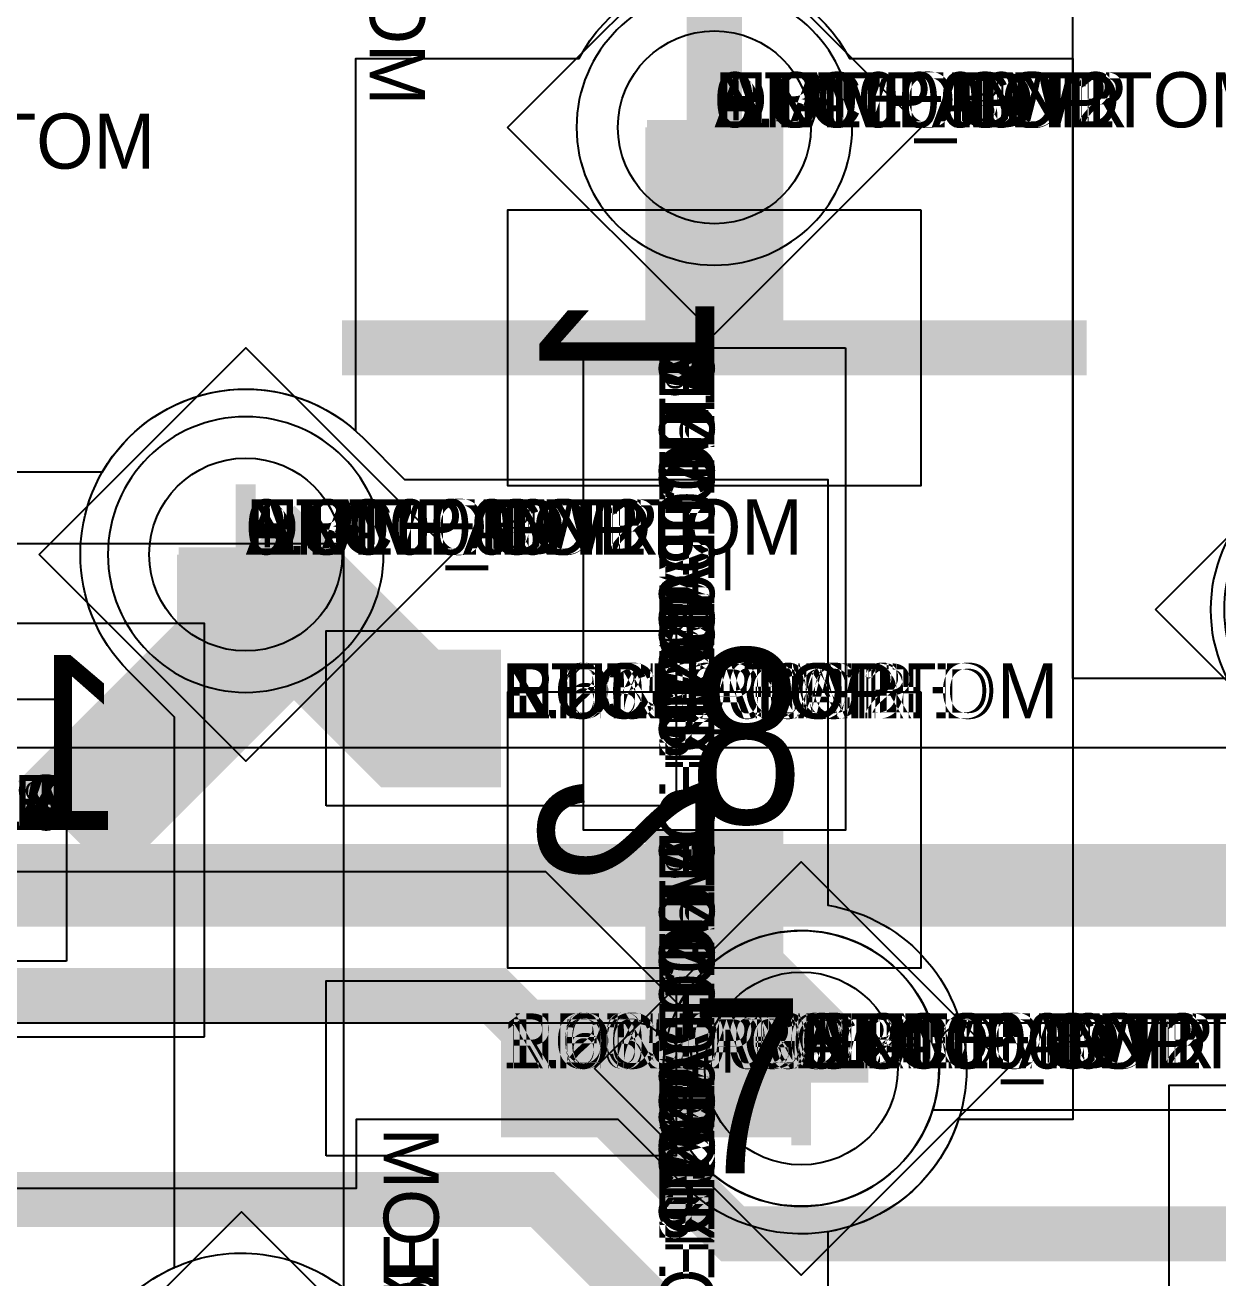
# Model space of a CAD drawing. Extents: x 0 to 323, y 0 to 320.
# Drawn here: x 109.962 to 114.289, y 232.881 to 237.427 of the extents above; entities that cross this region are included whole.
import ezdxf
from ezdxf.enums import TextEntityAlignment as Align

# ---------------------------------------------------------------- set-up
doc = ezdxf.new("R2010")
doc.units = 0
doc.header["$MEASUREMENT"] = 0
doc.layers.get('0').update_dxf_attribs({"linetype": 'CONTINUOUS'})
for name, color, linetype in [('CDN_FIGURES', 7, 'CONTINUOUS'), ('ETCH_BOTTOM', 7, 'CONTINUOUS'), ('ETCH_GND', 3, 'CONTINUOUS'), ('ETCH_INT1', 4, 'CONTINUOUS'), ('ETCH_INT2', 5, 'CONTINUOUS'), ('ETCH_PWR', 6, 'CONTINUOUS'), ('ETCH_TOP', 2, 'CONTINUOUS'), ('MANUFACTURING_NCLEGEND-1-6', 8, 'CONTINUOUS'), ('PACKAGE_GEOMETRY_ASSEMBLY_TOP', 11, 'CONTINUOUS'), ('PACKAGE_GEOMETRY_PIN_NUMBER', 9, 'CONTINUOUS')]:
    doc.layers.add(name, color=color, linetype=linetype)

# ---------------------------------------------------------------- blocks, each defined once
blk = doc.blocks.new('FIGURE_DIAMOND')
at = {"layer": 'CDN_FIGURES'}
blk.add_lwpolyline([(-0.5, 0), (0, 0.5), (0.5, 0), (0, -0.5)], close=True, dxfattribs=at)
blk = doc.blocks.new('PAD_INFO')
for tag in ['SHAPE_TYPE', 'PAD_HEIGHT', 'PAD_LAYER', 'PAD_TYPE', 'PAD_WIDTH']:
    blk.add_attdef(tag, (0, 0), '', height=0.2)
at = {"flags": 2}
blk.add_attdef('CDN_TYPE', (0, 0), '', height=0.2, dxfattribs=at)
blk = doc.blocks.new('DRILL_INFO')
at = {"flags": 2}
blk.add_attdef('CDN_TYPE', (0, 0), '', height=0.2, dxfattribs=at)
for tag in ['FSHAPE', 'FCHAR', 'DRILL_HEIGHT', 'DIAMETER', 'PLATED', 'DRILL_WIDTH']:
    blk.add_attdef(tag, (0, 0), '', height=0.2)
blk = doc.blocks.new('VIA0700X0300')
at = {"layer": 'ETCH_BOTTOM'}
blk.add_circle((0, 0), 0.35, dxfattribs=at)
at = {"layer": 'ETCH_GND'}
blk.add_circle((0, 0), 0.35, dxfattribs=at)
at = {"layer": 'ETCH_INT1'}
blk.add_circle((0, 0), 0.35, dxfattribs=at)
at = {"layer": 'ETCH_INT2'}
blk.add_circle((0, 0), 0.35, dxfattribs=at)
at = {"layer": 'ETCH_PWR'}
blk.add_circle((0, 0), 0.35, dxfattribs=at)
at = {"layer": 'ETCH_TOP'}
blk.add_circle((0, 0), 0.35, dxfattribs=at)
ref = blk.add_blockref('PAD_INFO', (0, 0))
ref.add_attrib('PAD_LAYER', 'ETCH_TOP', (0, 0), dxfattribs={"height": 0.2})
ref.add_attrib('SHAPE_TYPE', 'NULL', (0, 0), dxfattribs={"height": 0.2})
ref.add_attrib('PAD_TYPE', 'ANTIPAD', (0, 0), dxfattribs={"height": 0.2})
ref.add_attrib('PAD_WIDTH', '0.000000', (0, 0), dxfattribs={"height": 0.2})
ref.add_attrib('PAD_HEIGHT', '0.000000', (0, 0), dxfattribs={"height": 0.2})
ref = blk.add_blockref('PAD_INFO', (0, 0))
ref.add_attrib('PAD_LAYER', 'ETCH_GND', (0, 0), dxfattribs={"height": 0.2})
ref.add_attrib('SHAPE_TYPE', 'NULL', (0, 0), dxfattribs={"height": 0.2})
ref.add_attrib('PAD_TYPE', 'ANTIPAD', (0, 0), dxfattribs={"height": 0.2})
ref.add_attrib('PAD_WIDTH', '0.000000', (0, 0), dxfattribs={"height": 0.2})
ref.add_attrib('PAD_HEIGHT', '0.000000', (0, 0), dxfattribs={"height": 0.2})
ref = blk.add_blockref('PAD_INFO', (0, 0))
ref.add_attrib('PAD_LAYER', 'ETCH_INT1', (0, 0), dxfattribs={"height": 0.2})
ref.add_attrib('SHAPE_TYPE', 'NULL', (0, 0), dxfattribs={"height": 0.2})
ref.add_attrib('PAD_TYPE', 'ANTIPAD', (0, 0), dxfattribs={"height": 0.2})
ref.add_attrib('PAD_WIDTH', '0.000000', (0, 0), dxfattribs={"height": 0.2})
ref.add_attrib('PAD_HEIGHT', '0.000000', (0, 0), dxfattribs={"height": 0.2})
ref = blk.add_blockref('PAD_INFO', (0, 0))
ref.add_attrib('PAD_LAYER', 'ETCH_INT2', (0, 0), dxfattribs={"height": 0.2})
ref.add_attrib('SHAPE_TYPE', 'NULL', (0, 0), dxfattribs={"height": 0.2})
ref.add_attrib('PAD_TYPE', 'ANTIPAD', (0, 0), dxfattribs={"height": 0.2})
ref.add_attrib('PAD_WIDTH', '0.000000', (0, 0), dxfattribs={"height": 0.2})
ref.add_attrib('PAD_HEIGHT', '0.000000', (0, 0), dxfattribs={"height": 0.2})
ref = blk.add_blockref('PAD_INFO', (0, 0))
ref.add_attrib('PAD_LAYER', 'ETCH_PWR', (0, 0), dxfattribs={"height": 0.2})
ref.add_attrib('SHAPE_TYPE', 'NULL', (0, 0), dxfattribs={"height": 0.2})
ref.add_attrib('PAD_TYPE', 'ANTIPAD', (0, 0), dxfattribs={"height": 0.2})
ref.add_attrib('PAD_WIDTH', '0.000000', (0, 0), dxfattribs={"height": 0.2})
ref.add_attrib('PAD_HEIGHT', '0.000000', (0, 0), dxfattribs={"height": 0.2})
ref = blk.add_blockref('PAD_INFO', (0, 0))
ref.add_attrib('PAD_LAYER', 'ETCH_BOTTOM', (0, 0), dxfattribs={"height": 0.2})
ref.add_attrib('SHAPE_TYPE', 'NULL', (0, 0), dxfattribs={"height": 0.2})
ref.add_attrib('PAD_TYPE', 'ANTIPAD', (0, 0), dxfattribs={"height": 0.2})
ref.add_attrib('PAD_WIDTH', '0.000000', (0, 0), dxfattribs={"height": 0.2})
ref.add_attrib('PAD_HEIGHT', '0.000000', (0, 0), dxfattribs={"height": 0.2})
ref = blk.add_blockref('PAD_INFO', (0, 0))
ref.add_attrib('PAD_LAYER', 'ETCH_TOP', (0, 0), dxfattribs={"height": 0.2})
ref.add_attrib('SHAPE_TYPE', 'NULL', (0, 0), dxfattribs={"height": 0.2})
ref.add_attrib('PAD_TYPE', 'THERMAL', (0, 0), dxfattribs={"height": 0.2})
ref.add_attrib('PAD_WIDTH', '0.000000', (0, 0), dxfattribs={"height": 0.2})
ref.add_attrib('PAD_HEIGHT', '0.000000', (0, 0), dxfattribs={"height": 0.2})
ref = blk.add_blockref('PAD_INFO', (0, 0))
ref.add_attrib('PAD_LAYER', 'ETCH_GND', (0, 0), dxfattribs={"height": 0.2})
ref.add_attrib('SHAPE_TYPE', 'NULL', (0, 0), dxfattribs={"height": 0.2})
ref.add_attrib('PAD_TYPE', 'THERMAL', (0, 0), dxfattribs={"height": 0.2})
ref.add_attrib('PAD_WIDTH', '0.000000', (0, 0), dxfattribs={"height": 0.2})
ref.add_attrib('PAD_HEIGHT', '0.000000', (0, 0), dxfattribs={"height": 0.2})
ref = blk.add_blockref('PAD_INFO', (0, 0))
ref.add_attrib('PAD_LAYER', 'ETCH_INT1', (0, 0), dxfattribs={"height": 0.2})
ref.add_attrib('SHAPE_TYPE', 'NULL', (0, 0), dxfattribs={"height": 0.2})
ref.add_attrib('PAD_TYPE', 'THERMAL', (0, 0), dxfattribs={"height": 0.2})
ref.add_attrib('PAD_WIDTH', '0.000000', (0, 0), dxfattribs={"height": 0.2})
ref.add_attrib('PAD_HEIGHT', '0.000000', (0, 0), dxfattribs={"height": 0.2})
ref = blk.add_blockref('PAD_INFO', (0, 0))
ref.add_attrib('PAD_LAYER', 'ETCH_INT2', (0, 0), dxfattribs={"height": 0.2})
ref.add_attrib('SHAPE_TYPE', 'NULL', (0, 0), dxfattribs={"height": 0.2})
ref.add_attrib('PAD_TYPE', 'THERMAL', (0, 0), dxfattribs={"height": 0.2})
ref.add_attrib('PAD_WIDTH', '0.000000', (0, 0), dxfattribs={"height": 0.2})
ref.add_attrib('PAD_HEIGHT', '0.000000', (0, 0), dxfattribs={"height": 0.2})
ref = blk.add_blockref('PAD_INFO', (0, 0))
ref.add_attrib('PAD_LAYER', 'ETCH_PWR', (0, 0), dxfattribs={"height": 0.2})
ref.add_attrib('SHAPE_TYPE', 'NULL', (0, 0), dxfattribs={"height": 0.2})
ref.add_attrib('PAD_TYPE', 'THERMAL', (0, 0), dxfattribs={"height": 0.2})
ref.add_attrib('PAD_WIDTH', '0.000000', (0, 0), dxfattribs={"height": 0.2})
ref.add_attrib('PAD_HEIGHT', '0.000000', (0, 0), dxfattribs={"height": 0.2})
ref = blk.add_blockref('PAD_INFO', (0, 0))
ref.add_attrib('PAD_LAYER', 'ETCH_BOTTOM', (0, 0), dxfattribs={"height": 0.2})
ref.add_attrib('SHAPE_TYPE', 'NULL', (0, 0), dxfattribs={"height": 0.2})
ref.add_attrib('PAD_TYPE', 'THERMAL', (0, 0), dxfattribs={"height": 0.2})
ref.add_attrib('PAD_WIDTH', '0.000000', (0, 0), dxfattribs={"height": 0.2})
ref.add_attrib('PAD_HEIGHT', '0.000000', (0, 0), dxfattribs={"height": 0.2})
ref = blk.add_blockref('PAD_INFO', (0, 0))
ref.add_attrib('PAD_LAYER', 'ETCH_TOP', (0, 0), dxfattribs={"height": 0.2})
ref.add_attrib('SHAPE_TYPE', 'CIRCLE', (0, 0), dxfattribs={"height": 0.2})
ref.add_attrib('PAD_TYPE', 'REGULAR', (0, 0), dxfattribs={"height": 0.2})
ref.add_attrib('PAD_WIDTH', '0.700000', (0, 0), dxfattribs={"height": 0.2})
ref.add_attrib('PAD_HEIGHT', '0.700000', (0, 0), dxfattribs={"height": 0.2})
ref = blk.add_blockref('PAD_INFO', (0, 0))
ref.add_attrib('PAD_LAYER', 'ETCH_GND', (0, 0), dxfattribs={"height": 0.2})
ref.add_attrib('SHAPE_TYPE', 'CIRCLE', (0, 0), dxfattribs={"height": 0.2})
ref.add_attrib('PAD_TYPE', 'REGULAR', (0, 0), dxfattribs={"height": 0.2})
ref.add_attrib('PAD_WIDTH', '0.700000', (0, 0), dxfattribs={"height": 0.2})
ref.add_attrib('PAD_HEIGHT', '0.700000', (0, 0), dxfattribs={"height": 0.2})
ref = blk.add_blockref('PAD_INFO', (0, 0))
ref.add_attrib('PAD_LAYER', 'ETCH_INT1', (0, 0), dxfattribs={"height": 0.2})
ref.add_attrib('SHAPE_TYPE', 'CIRCLE', (0, 0), dxfattribs={"height": 0.2})
ref.add_attrib('PAD_TYPE', 'REGULAR', (0, 0), dxfattribs={"height": 0.2})
ref.add_attrib('PAD_WIDTH', '0.700000', (0, 0), dxfattribs={"height": 0.2})
ref.add_attrib('PAD_HEIGHT', '0.700000', (0, 0), dxfattribs={"height": 0.2})
ref = blk.add_blockref('PAD_INFO', (0, 0))
ref.add_attrib('PAD_LAYER', 'ETCH_INT2', (0, 0), dxfattribs={"height": 0.2})
ref.add_attrib('SHAPE_TYPE', 'CIRCLE', (0, 0), dxfattribs={"height": 0.2})
ref.add_attrib('PAD_TYPE', 'REGULAR', (0, 0), dxfattribs={"height": 0.2})
ref.add_attrib('PAD_WIDTH', '0.700000', (0, 0), dxfattribs={"height": 0.2})
ref.add_attrib('PAD_HEIGHT', '0.700000', (0, 0), dxfattribs={"height": 0.2})
ref = blk.add_blockref('PAD_INFO', (0, 0))
ref.add_attrib('PAD_LAYER', 'ETCH_PWR', (0, 0), dxfattribs={"height": 0.2})
ref.add_attrib('SHAPE_TYPE', 'CIRCLE', (0, 0), dxfattribs={"height": 0.2})
ref.add_attrib('PAD_TYPE', 'REGULAR', (0, 0), dxfattribs={"height": 0.2})
ref.add_attrib('PAD_WIDTH', '0.700000', (0, 0), dxfattribs={"height": 0.2})
ref.add_attrib('PAD_HEIGHT', '0.700000', (0, 0), dxfattribs={"height": 0.2})
ref = blk.add_blockref('PAD_INFO', (0, 0))
ref.add_attrib('PAD_LAYER', 'ETCH_BOTTOM', (0, 0), dxfattribs={"height": 0.2})
ref.add_attrib('SHAPE_TYPE', 'CIRCLE', (0, 0), dxfattribs={"height": 0.2})
ref.add_attrib('PAD_TYPE', 'REGULAR', (0, 0), dxfattribs={"height": 0.2})
ref.add_attrib('PAD_WIDTH', '0.700000', (0, 0), dxfattribs={"height": 0.2})
ref.add_attrib('PAD_HEIGHT', '0.700000', (0, 0), dxfattribs={"height": 0.2})
ref = blk.add_blockref('DRILL_INFO', (0, 0))
ref.add_attrib('DIAMETER', '0.300000', (0, 0), dxfattribs={"height": 0.2})
ref.add_attrib('PLATED', 'PLATED', (0, 0), dxfattribs={"height": 0.2})
ref.add_attrib('FSHAPE', 'DIAMOND', (0, 0), dxfattribs={"height": 0.2})
ref.add_attrib('FCHAR', '+', (0, 0), dxfattribs={"height": 0.2})
ref.add_attrib('DRILL_WIDTH', '1.500000', (0, 0), dxfattribs={"height": 0.2})
ref.add_attrib('DRILL_HEIGHT', '1.500000', (0, 0), dxfattribs={"height": 0.2})
for tag in ['CDN_TYPE', 'PIN']:
    blk.add_attdef(tag, (0, 0), '', height=0.2)
at = {"flags": 2}
for tag in ['PSTKNAME', 'BBV']:
    blk.add_attdef(tag, (0, 0), '', height=0.2, dxfattribs=at)
blk = doc.blocks.new('SMD50_25')
at = {"layer": 'ETCH_TOP'}
blk.add_lwpolyline([(-0.635, -0.3175), (-0.635, 0.3175), (0.635, 0.3175), (0.635, -0.3175)], close=True, dxfattribs=at)
ref = blk.add_blockref('PAD_INFO', (0, 0))
ref.add_attrib('PAD_LAYER', 'ETCH_TOP', (0, 0), dxfattribs={"height": 0.2})
ref.add_attrib('SHAPE_TYPE', 'NULL', (0, 0), dxfattribs={"height": 0.2})
ref.add_attrib('PAD_TYPE', 'ANTIPAD', (0, 0), dxfattribs={"height": 0.2})
ref.add_attrib('PAD_WIDTH', '0.000000', (0, 0), dxfattribs={"height": 0.2})
ref.add_attrib('PAD_HEIGHT', '0.000000', (0, 0), dxfattribs={"height": 0.2})
ref = blk.add_blockref('PAD_INFO', (0, 0))
ref.add_attrib('PAD_LAYER', 'ETCH_GND', (0, 0), dxfattribs={"height": 0.2})
ref.add_attrib('SHAPE_TYPE', 'NULL', (0, 0), dxfattribs={"height": 0.2})
ref.add_attrib('PAD_TYPE', 'ANTIPAD', (0, 0), dxfattribs={"height": 0.2})
ref.add_attrib('PAD_WIDTH', '0.000000', (0, 0), dxfattribs={"height": 0.2})
ref.add_attrib('PAD_HEIGHT', '0.000000', (0, 0), dxfattribs={"height": 0.2})
ref = blk.add_blockref('PAD_INFO', (0, 0))
ref.add_attrib('PAD_LAYER', 'ETCH_INT1', (0, 0), dxfattribs={"height": 0.2})
ref.add_attrib('SHAPE_TYPE', 'NULL', (0, 0), dxfattribs={"height": 0.2})
ref.add_attrib('PAD_TYPE', 'ANTIPAD', (0, 0), dxfattribs={"height": 0.2})
ref.add_attrib('PAD_WIDTH', '0.000000', (0, 0), dxfattribs={"height": 0.2})
ref.add_attrib('PAD_HEIGHT', '0.000000', (0, 0), dxfattribs={"height": 0.2})
ref = blk.add_blockref('PAD_INFO', (0, 0))
ref.add_attrib('PAD_LAYER', 'ETCH_INT2', (0, 0), dxfattribs={"height": 0.2})
ref.add_attrib('SHAPE_TYPE', 'NULL', (0, 0), dxfattribs={"height": 0.2})
ref.add_attrib('PAD_TYPE', 'ANTIPAD', (0, 0), dxfattribs={"height": 0.2})
ref.add_attrib('PAD_WIDTH', '0.000000', (0, 0), dxfattribs={"height": 0.2})
ref.add_attrib('PAD_HEIGHT', '0.000000', (0, 0), dxfattribs={"height": 0.2})
ref = blk.add_blockref('PAD_INFO', (0, 0))
ref.add_attrib('PAD_LAYER', 'ETCH_PWR', (0, 0), dxfattribs={"height": 0.2})
ref.add_attrib('SHAPE_TYPE', 'NULL', (0, 0), dxfattribs={"height": 0.2})
ref.add_attrib('PAD_TYPE', 'ANTIPAD', (0, 0), dxfattribs={"height": 0.2})
ref.add_attrib('PAD_WIDTH', '0.000000', (0, 0), dxfattribs={"height": 0.2})
ref.add_attrib('PAD_HEIGHT', '0.000000', (0, 0), dxfattribs={"height": 0.2})
ref = blk.add_blockref('PAD_INFO', (0, 0))
ref.add_attrib('PAD_LAYER', 'ETCH_BOTTOM', (0, 0), dxfattribs={"height": 0.2})
ref.add_attrib('SHAPE_TYPE', 'NULL', (0, 0), dxfattribs={"height": 0.2})
ref.add_attrib('PAD_TYPE', 'ANTIPAD', (0, 0), dxfattribs={"height": 0.2})
ref.add_attrib('PAD_WIDTH', '0.000000', (0, 0), dxfattribs={"height": 0.2})
ref.add_attrib('PAD_HEIGHT', '0.000000', (0, 0), dxfattribs={"height": 0.2})
ref = blk.add_blockref('PAD_INFO', (0, 0))
ref.add_attrib('PAD_LAYER', 'ETCH_TOP', (0, 0), dxfattribs={"height": 0.2})
ref.add_attrib('SHAPE_TYPE', 'NULL', (0, 0), dxfattribs={"height": 0.2})
ref.add_attrib('PAD_TYPE', 'THERMAL', (0, 0), dxfattribs={"height": 0.2})
ref.add_attrib('PAD_WIDTH', '0.000000', (0, 0), dxfattribs={"height": 0.2})
ref.add_attrib('PAD_HEIGHT', '0.000000', (0, 0), dxfattribs={"height": 0.2})
ref = blk.add_blockref('PAD_INFO', (0, 0))
ref.add_attrib('PAD_LAYER', 'ETCH_GND', (0, 0), dxfattribs={"height": 0.2})
ref.add_attrib('SHAPE_TYPE', 'NULL', (0, 0), dxfattribs={"height": 0.2})
ref.add_attrib('PAD_TYPE', 'THERMAL', (0, 0), dxfattribs={"height": 0.2})
ref.add_attrib('PAD_WIDTH', '0.000000', (0, 0), dxfattribs={"height": 0.2})
ref.add_attrib('PAD_HEIGHT', '0.000000', (0, 0), dxfattribs={"height": 0.2})
ref = blk.add_blockref('PAD_INFO', (0, 0))
ref.add_attrib('PAD_LAYER', 'ETCH_INT1', (0, 0), dxfattribs={"height": 0.2})
ref.add_attrib('SHAPE_TYPE', 'NULL', (0, 0), dxfattribs={"height": 0.2})
ref.add_attrib('PAD_TYPE', 'THERMAL', (0, 0), dxfattribs={"height": 0.2})
ref.add_attrib('PAD_WIDTH', '0.000000', (0, 0), dxfattribs={"height": 0.2})
ref.add_attrib('PAD_HEIGHT', '0.000000', (0, 0), dxfattribs={"height": 0.2})
ref = blk.add_blockref('PAD_INFO', (0, 0))
ref.add_attrib('PAD_LAYER', 'ETCH_INT2', (0, 0), dxfattribs={"height": 0.2})
ref.add_attrib('SHAPE_TYPE', 'NULL', (0, 0), dxfattribs={"height": 0.2})
ref.add_attrib('PAD_TYPE', 'THERMAL', (0, 0), dxfattribs={"height": 0.2})
ref.add_attrib('PAD_WIDTH', '0.000000', (0, 0), dxfattribs={"height": 0.2})
ref.add_attrib('PAD_HEIGHT', '0.000000', (0, 0), dxfattribs={"height": 0.2})
ref = blk.add_blockref('PAD_INFO', (0, 0))
ref.add_attrib('PAD_LAYER', 'ETCH_PWR', (0, 0), dxfattribs={"height": 0.2})
ref.add_attrib('SHAPE_TYPE', 'NULL', (0, 0), dxfattribs={"height": 0.2})
ref.add_attrib('PAD_TYPE', 'THERMAL', (0, 0), dxfattribs={"height": 0.2})
ref.add_attrib('PAD_WIDTH', '0.000000', (0, 0), dxfattribs={"height": 0.2})
ref.add_attrib('PAD_HEIGHT', '0.000000', (0, 0), dxfattribs={"height": 0.2})
ref = blk.add_blockref('PAD_INFO', (0, 0))
ref.add_attrib('PAD_LAYER', 'ETCH_BOTTOM', (0, 0), dxfattribs={"height": 0.2})
ref.add_attrib('SHAPE_TYPE', 'NULL', (0, 0), dxfattribs={"height": 0.2})
ref.add_attrib('PAD_TYPE', 'THERMAL', (0, 0), dxfattribs={"height": 0.2})
ref.add_attrib('PAD_WIDTH', '0.000000', (0, 0), dxfattribs={"height": 0.2})
ref.add_attrib('PAD_HEIGHT', '0.000000', (0, 0), dxfattribs={"height": 0.2})
ref = blk.add_blockref('PAD_INFO', (0, 0))
ref.add_attrib('PAD_LAYER', 'ETCH_TOP', (0, 0), dxfattribs={"height": 0.2})
ref.add_attrib('SHAPE_TYPE', 'RECTANGLE', (0, 0), dxfattribs={"height": 0.2})
ref.add_attrib('PAD_TYPE', 'REGULAR', (0, 0), dxfattribs={"height": 0.2})
ref.add_attrib('PAD_WIDTH', '1.270000', (0, 0), dxfattribs={"height": 0.2})
ref.add_attrib('PAD_HEIGHT', '0.635000', (0, 0), dxfattribs={"height": 0.2})
ref = blk.add_blockref('PAD_INFO', (0, 0))
ref.add_attrib('PAD_LAYER', 'ETCH_GND', (0, 0), dxfattribs={"height": 0.2})
ref.add_attrib('SHAPE_TYPE', 'NULL', (0, 0), dxfattribs={"height": 0.2})
ref.add_attrib('PAD_TYPE', 'REGULAR', (0, 0), dxfattribs={"height": 0.2})
ref.add_attrib('PAD_WIDTH', '0.000000', (0, 0), dxfattribs={"height": 0.2})
ref.add_attrib('PAD_HEIGHT', '0.000000', (0, 0), dxfattribs={"height": 0.2})
ref = blk.add_blockref('PAD_INFO', (0, 0))
ref.add_attrib('PAD_LAYER', 'ETCH_INT1', (0, 0), dxfattribs={"height": 0.2})
ref.add_attrib('SHAPE_TYPE', 'NULL', (0, 0), dxfattribs={"height": 0.2})
ref.add_attrib('PAD_TYPE', 'REGULAR', (0, 0), dxfattribs={"height": 0.2})
ref.add_attrib('PAD_WIDTH', '0.000000', (0, 0), dxfattribs={"height": 0.2})
ref.add_attrib('PAD_HEIGHT', '0.000000', (0, 0), dxfattribs={"height": 0.2})
ref = blk.add_blockref('PAD_INFO', (0, 0))
ref.add_attrib('PAD_LAYER', 'ETCH_INT2', (0, 0), dxfattribs={"height": 0.2})
ref.add_attrib('SHAPE_TYPE', 'NULL', (0, 0), dxfattribs={"height": 0.2})
ref.add_attrib('PAD_TYPE', 'REGULAR', (0, 0), dxfattribs={"height": 0.2})
ref.add_attrib('PAD_WIDTH', '0.000000', (0, 0), dxfattribs={"height": 0.2})
ref.add_attrib('PAD_HEIGHT', '0.000000', (0, 0), dxfattribs={"height": 0.2})
ref = blk.add_blockref('PAD_INFO', (0, 0))
ref.add_attrib('PAD_LAYER', 'ETCH_PWR', (0, 0), dxfattribs={"height": 0.2})
ref.add_attrib('SHAPE_TYPE', 'NULL', (0, 0), dxfattribs={"height": 0.2})
ref.add_attrib('PAD_TYPE', 'REGULAR', (0, 0), dxfattribs={"height": 0.2})
ref.add_attrib('PAD_WIDTH', '0.000000', (0, 0), dxfattribs={"height": 0.2})
ref.add_attrib('PAD_HEIGHT', '0.000000', (0, 0), dxfattribs={"height": 0.2})
ref = blk.add_blockref('PAD_INFO', (0, 0))
ref.add_attrib('PAD_LAYER', 'ETCH_BOTTOM', (0, 0), dxfattribs={"height": 0.2})
ref.add_attrib('SHAPE_TYPE', 'NULL', (0, 0), dxfattribs={"height": 0.2})
ref.add_attrib('PAD_TYPE', 'REGULAR', (0, 0), dxfattribs={"height": 0.2})
ref.add_attrib('PAD_WIDTH', '0.000000', (0, 0), dxfattribs={"height": 0.2})
ref.add_attrib('PAD_HEIGHT', '0.000000', (0, 0), dxfattribs={"height": 0.2})
ref = blk.add_blockref('DRILL_INFO', (0, 0))
ref.add_attrib('DIAMETER', '0.000000', (0, 0), dxfattribs={"height": 0.2})
ref.add_attrib('PLATED', 'NON_PLATED', (0, 0), dxfattribs={"height": 0.2})
ref.add_attrib('FSHAPE', 'NULL', (0, 0), dxfattribs={"height": 0.2})
ref.add_attrib('DRILL_WIDTH', '0.000000', (0, 0), dxfattribs={"height": 0.2})
ref.add_attrib('DRILL_HEIGHT', '0.000000', (0, 0), dxfattribs={"height": 0.2})
for tag in ['CDN_TYPE', 'PIN']:
    blk.add_attdef(tag, (0, 0), '', height=0.2)
at = {"flags": 2}
for tag in ['PSTKNAME', 'BBV']:
    blk.add_attdef(tag, (0, 0), '', height=0.2, dxfattribs=at)
blk = doc.blocks.new('SOIC8')
at = {"layer": 'PACKAGE_GEOMETRY_ASSEMBLY_TOP'}
blk.add_lwpolyline([(-1.905, -2.54), (-1.905, 2.54), (1.905, 2.54), (1.905, -2.54)], close=True, dxfattribs=at)
at = {"layer": 'ETCH_TOP'}
for p in [(2.4765, 1.905), (2.4765, 0.635)]:
    blk.add_blockref('SMD50_25', p, dxfattribs=at)
at = {"flags": 2}
for tag in ['SYMBOL_TYPE', 'CDN_TYPE', 'REFDES']:
    blk.add_attdef(tag, (0, 0), '', height=0.2, dxfattribs=at)
blk = doc.blocks.new('RC1000X1500TS')
at = {"layer": 'ETCH_TOP'}
blk.add_lwpolyline([(-0.5, -0.75), (-0.5, 0.75), (0.5, 0.75), (0.5, -0.75)], close=True, dxfattribs=at)
ref = blk.add_blockref('PAD_INFO', (0, 0))
ref.add_attrib('PAD_LAYER', 'ETCH_TOP', (0, 0), dxfattribs={"height": 0.2})
ref.add_attrib('SHAPE_TYPE', 'NULL', (0, 0), dxfattribs={"height": 0.2})
ref.add_attrib('PAD_TYPE', 'ANTIPAD', (0, 0), dxfattribs={"height": 0.2})
ref.add_attrib('PAD_WIDTH', '0.000000', (0, 0), dxfattribs={"height": 0.2})
ref.add_attrib('PAD_HEIGHT', '0.000000', (0, 0), dxfattribs={"height": 0.2})
ref = blk.add_blockref('PAD_INFO', (0, 0))
ref.add_attrib('PAD_LAYER', 'ETCH_GND', (0, 0), dxfattribs={"height": 0.2})
ref.add_attrib('SHAPE_TYPE', 'NULL', (0, 0), dxfattribs={"height": 0.2})
ref.add_attrib('PAD_TYPE', 'ANTIPAD', (0, 0), dxfattribs={"height": 0.2})
ref.add_attrib('PAD_WIDTH', '0.000000', (0, 0), dxfattribs={"height": 0.2})
ref.add_attrib('PAD_HEIGHT', '0.000000', (0, 0), dxfattribs={"height": 0.2})
ref = blk.add_blockref('PAD_INFO', (0, 0))
ref.add_attrib('PAD_LAYER', 'ETCH_INT1', (0, 0), dxfattribs={"height": 0.2})
ref.add_attrib('SHAPE_TYPE', 'NULL', (0, 0), dxfattribs={"height": 0.2})
ref.add_attrib('PAD_TYPE', 'ANTIPAD', (0, 0), dxfattribs={"height": 0.2})
ref.add_attrib('PAD_WIDTH', '0.000000', (0, 0), dxfattribs={"height": 0.2})
ref.add_attrib('PAD_HEIGHT', '0.000000', (0, 0), dxfattribs={"height": 0.2})
ref = blk.add_blockref('PAD_INFO', (0, 0))
ref.add_attrib('PAD_LAYER', 'ETCH_INT2', (0, 0), dxfattribs={"height": 0.2})
ref.add_attrib('SHAPE_TYPE', 'NULL', (0, 0), dxfattribs={"height": 0.2})
ref.add_attrib('PAD_TYPE', 'ANTIPAD', (0, 0), dxfattribs={"height": 0.2})
ref.add_attrib('PAD_WIDTH', '0.000000', (0, 0), dxfattribs={"height": 0.2})
ref.add_attrib('PAD_HEIGHT', '0.000000', (0, 0), dxfattribs={"height": 0.2})
ref = blk.add_blockref('PAD_INFO', (0, 0))
ref.add_attrib('PAD_LAYER', 'ETCH_PWR', (0, 0), dxfattribs={"height": 0.2})
ref.add_attrib('SHAPE_TYPE', 'NULL', (0, 0), dxfattribs={"height": 0.2})
ref.add_attrib('PAD_TYPE', 'ANTIPAD', (0, 0), dxfattribs={"height": 0.2})
ref.add_attrib('PAD_WIDTH', '0.000000', (0, 0), dxfattribs={"height": 0.2})
ref.add_attrib('PAD_HEIGHT', '0.000000', (0, 0), dxfattribs={"height": 0.2})
ref = blk.add_blockref('PAD_INFO', (0, 0))
ref.add_attrib('PAD_LAYER', 'ETCH_BOTTOM', (0, 0), dxfattribs={"height": 0.2})
ref.add_attrib('SHAPE_TYPE', 'NULL', (0, 0), dxfattribs={"height": 0.2})
ref.add_attrib('PAD_TYPE', 'ANTIPAD', (0, 0), dxfattribs={"height": 0.2})
ref.add_attrib('PAD_WIDTH', '0.000000', (0, 0), dxfattribs={"height": 0.2})
ref.add_attrib('PAD_HEIGHT', '0.000000', (0, 0), dxfattribs={"height": 0.2})
ref = blk.add_blockref('PAD_INFO', (0, 0))
ref.add_attrib('PAD_LAYER', 'ETCH_TOP', (0, 0), dxfattribs={"height": 0.2})
ref.add_attrib('SHAPE_TYPE', 'NULL', (0, 0), dxfattribs={"height": 0.2})
ref.add_attrib('PAD_TYPE', 'THERMAL', (0, 0), dxfattribs={"height": 0.2})
ref.add_attrib('PAD_WIDTH', '0.000000', (0, 0), dxfattribs={"height": 0.2})
ref.add_attrib('PAD_HEIGHT', '0.000000', (0, 0), dxfattribs={"height": 0.2})
ref = blk.add_blockref('PAD_INFO', (0, 0))
ref.add_attrib('PAD_LAYER', 'ETCH_GND', (0, 0), dxfattribs={"height": 0.2})
ref.add_attrib('SHAPE_TYPE', 'NULL', (0, 0), dxfattribs={"height": 0.2})
ref.add_attrib('PAD_TYPE', 'THERMAL', (0, 0), dxfattribs={"height": 0.2})
ref.add_attrib('PAD_WIDTH', '0.000000', (0, 0), dxfattribs={"height": 0.2})
ref.add_attrib('PAD_HEIGHT', '0.000000', (0, 0), dxfattribs={"height": 0.2})
ref = blk.add_blockref('PAD_INFO', (0, 0))
ref.add_attrib('PAD_LAYER', 'ETCH_INT1', (0, 0), dxfattribs={"height": 0.2})
ref.add_attrib('SHAPE_TYPE', 'NULL', (0, 0), dxfattribs={"height": 0.2})
ref.add_attrib('PAD_TYPE', 'THERMAL', (0, 0), dxfattribs={"height": 0.2})
ref.add_attrib('PAD_WIDTH', '0.000000', (0, 0), dxfattribs={"height": 0.2})
ref.add_attrib('PAD_HEIGHT', '0.000000', (0, 0), dxfattribs={"height": 0.2})
ref = blk.add_blockref('PAD_INFO', (0, 0))
ref.add_attrib('PAD_LAYER', 'ETCH_INT2', (0, 0), dxfattribs={"height": 0.2})
ref.add_attrib('SHAPE_TYPE', 'NULL', (0, 0), dxfattribs={"height": 0.2})
ref.add_attrib('PAD_TYPE', 'THERMAL', (0, 0), dxfattribs={"height": 0.2})
ref.add_attrib('PAD_WIDTH', '0.000000', (0, 0), dxfattribs={"height": 0.2})
ref.add_attrib('PAD_HEIGHT', '0.000000', (0, 0), dxfattribs={"height": 0.2})
ref = blk.add_blockref('PAD_INFO', (0, 0))
ref.add_attrib('PAD_LAYER', 'ETCH_PWR', (0, 0), dxfattribs={"height": 0.2})
ref.add_attrib('SHAPE_TYPE', 'NULL', (0, 0), dxfattribs={"height": 0.2})
ref.add_attrib('PAD_TYPE', 'THERMAL', (0, 0), dxfattribs={"height": 0.2})
ref.add_attrib('PAD_WIDTH', '0.000000', (0, 0), dxfattribs={"height": 0.2})
ref.add_attrib('PAD_HEIGHT', '0.000000', (0, 0), dxfattribs={"height": 0.2})
ref = blk.add_blockref('PAD_INFO', (0, 0))
ref.add_attrib('PAD_LAYER', 'ETCH_BOTTOM', (0, 0), dxfattribs={"height": 0.2})
ref.add_attrib('SHAPE_TYPE', 'NULL', (0, 0), dxfattribs={"height": 0.2})
ref.add_attrib('PAD_TYPE', 'THERMAL', (0, 0), dxfattribs={"height": 0.2})
ref.add_attrib('PAD_WIDTH', '0.000000', (0, 0), dxfattribs={"height": 0.2})
ref.add_attrib('PAD_HEIGHT', '0.000000', (0, 0), dxfattribs={"height": 0.2})
ref = blk.add_blockref('PAD_INFO', (0, 0))
ref.add_attrib('PAD_LAYER', 'ETCH_GND', (0, 0), dxfattribs={"height": 0.2})
ref.add_attrib('SHAPE_TYPE', 'NULL', (0, 0), dxfattribs={"height": 0.2})
ref.add_attrib('PAD_TYPE', 'REGULAR', (0, 0), dxfattribs={"height": 0.2})
ref.add_attrib('PAD_WIDTH', '0.000000', (0, 0), dxfattribs={"height": 0.2})
ref.add_attrib('PAD_HEIGHT', '0.000000', (0, 0), dxfattribs={"height": 0.2})
ref = blk.add_blockref('PAD_INFO', (0, 0))
ref.add_attrib('PAD_LAYER', 'ETCH_INT1', (0, 0), dxfattribs={"height": 0.2})
ref.add_attrib('SHAPE_TYPE', 'NULL', (0, 0), dxfattribs={"height": 0.2})
ref.add_attrib('PAD_TYPE', 'REGULAR', (0, 0), dxfattribs={"height": 0.2})
ref.add_attrib('PAD_WIDTH', '0.000000', (0, 0), dxfattribs={"height": 0.2})
ref.add_attrib('PAD_HEIGHT', '0.000000', (0, 0), dxfattribs={"height": 0.2})
ref = blk.add_blockref('PAD_INFO', (0, 0))
ref.add_attrib('PAD_LAYER', 'ETCH_INT2', (0, 0), dxfattribs={"height": 0.2})
ref.add_attrib('SHAPE_TYPE', 'NULL', (0, 0), dxfattribs={"height": 0.2})
ref.add_attrib('PAD_TYPE', 'REGULAR', (0, 0), dxfattribs={"height": 0.2})
ref.add_attrib('PAD_WIDTH', '0.000000', (0, 0), dxfattribs={"height": 0.2})
ref.add_attrib('PAD_HEIGHT', '0.000000', (0, 0), dxfattribs={"height": 0.2})
ref = blk.add_blockref('PAD_INFO', (0, 0))
ref.add_attrib('PAD_LAYER', 'ETCH_PWR', (0, 0), dxfattribs={"height": 0.2})
ref.add_attrib('SHAPE_TYPE', 'NULL', (0, 0), dxfattribs={"height": 0.2})
ref.add_attrib('PAD_TYPE', 'REGULAR', (0, 0), dxfattribs={"height": 0.2})
ref.add_attrib('PAD_WIDTH', '0.000000', (0, 0), dxfattribs={"height": 0.2})
ref.add_attrib('PAD_HEIGHT', '0.000000', (0, 0), dxfattribs={"height": 0.2})
ref = blk.add_blockref('PAD_INFO', (0, 0))
ref.add_attrib('PAD_LAYER', 'ETCH_BOTTOM', (0, 0), dxfattribs={"height": 0.2})
ref.add_attrib('SHAPE_TYPE', 'NULL', (0, 0), dxfattribs={"height": 0.2})
ref.add_attrib('PAD_TYPE', 'REGULAR', (0, 0), dxfattribs={"height": 0.2})
ref.add_attrib('PAD_WIDTH', '0.000000', (0, 0), dxfattribs={"height": 0.2})
ref.add_attrib('PAD_HEIGHT', '0.000000', (0, 0), dxfattribs={"height": 0.2})
ref = blk.add_blockref('DRILL_INFO', (0, 0))
ref.add_attrib('DIAMETER', '0.000000', (0, 0), dxfattribs={"height": 0.2})
ref.add_attrib('PLATED', 'PLATED', (0, 0), dxfattribs={"height": 0.2})
ref.add_attrib('FSHAPE', 'NULL', (0, 0), dxfattribs={"height": 0.2})
ref.add_attrib('DRILL_WIDTH', '0.000000', (0, 0), dxfattribs={"height": 0.2})
ref.add_attrib('DRILL_HEIGHT', '0.000000', (0, 0), dxfattribs={"height": 0.2})
ref = blk.add_blockref('PAD_INFO', (0, 0))
ref.add_attrib('PAD_LAYER', 'ETCH_TOP', (0, 0), dxfattribs={"height": 0.2})
ref.add_attrib('SHAPE_TYPE', 'RECTANGLE', (0, 0), dxfattribs={"height": 0.2})
ref.add_attrib('PAD_TYPE', 'REGULAR', (0, 0), dxfattribs={"height": 0.2})
ref.add_attrib('PAD_WIDTH', '1.000000', (0, 0), dxfattribs={"height": 0.2})
ref.add_attrib('PAD_HEIGHT', '1.500000', (0, 0), dxfattribs={"height": 0.2})
for tag in ['CDN_TYPE', 'PIN']:
    blk.add_attdef(tag, (0, 0), '', height=0.2)
at = {"flags": 2}
for tag in ['PSTKNAME', 'BBV']:
    blk.add_attdef(tag, (0, 0), '', height=0.2, dxfattribs=at)
blk = doc.blocks.new('F56')
at = {"layer": 'PACKAGE_GEOMETRY_ASSEMBLY_TOP'}
blk.add_lwpolyline([(0, -0.475), (1.75, -0.475), (1.75, 0.475), (0, 0.475)], close=True, dxfattribs=at)
at = {"layer": 'ETCH_TOP'}
ref = blk.add_blockref('RC1000X1500TS', (0, 0), dxfattribs=at)
ref.add_attrib('CDN_TYPE', 'PIN', (0, 0), dxfattribs={"height": 0.2})
ref.add_attrib('PIN', '1', (0, 0), dxfattribs={"height": 0.2})
ref = blk.add_blockref('RC1000X1500TS', (1.75, 0), dxfattribs=at)
ref.add_attrib('CDN_TYPE', 'PIN', (0, 0), dxfattribs={"height": 0.2})
ref.add_attrib('PIN', '2', (0, 0), dxfattribs={"height": 0.2})
at = {"flags": 2}
for tag in ['SYMBOL_TYPE', 'CDN_TYPE', 'REFDES']:
    blk.add_attdef(tag, (0, 0), '', height=0.2, dxfattribs=at)

msp = doc.modelspace()

# ---------------------------------------------------------------- linework, layer by layer
at = {"layer": 'ETCH_BOTTOM'}
for points, format in [([(112.4626, 237.0555, 0.2, 0.2, 0), (112.4626, 237.6563, 0.2, 0.2, 0)], "xyseb"), ([(108.2627, 235.8056), (110.2429, 235.8056, -0.475836), (111.1625, 235.9529), (111.1625, 237.3056), (111.9726, 237.3056, -0.612319), (112.9526, 237.3056), (113.7627, 237.3056), (113.7627, 233.4554), (113.3484, 233.4554, -0.560216), (112.3533, 233.2162), (112.114, 233.4554), (111.1627, 233.4554), (111.1627, 233.2054), (109.4199, 233.2054)], "xyb"), ([(112.4626, 236.2555, 0.5, 0.5, 0), (112.4626, 237.0555, 0.5, 0.5, 0)], "xyseb"), ([(111.1118, 236.2555, 0.2, 0.2, 0), (112.4626, 236.2555, 0.2, 0.2, 0)], "xyseb"), ([(112.4626, 236.2555, 0.2, 0.2, 0), (113.8134, 236.2555, 0.2, 0.2, 0)], "xyseb"), ([(110.7626, 235.5055, 0.5, 0.5, 0), (110.7626, 235.1555, 0.5, 0.5, 0), (110.1126, 234.5055, 0.5, 0.5, 0)], "xyseb"), ([(112.4626, 234.5055, 0.5, 0.5, 0), (112.4626, 233.9555, 0.5, 0.5, 0), (112.7776, 233.6405, 0.5, 0.5, 0)], "xyseb"), ([(109.7127, 230.9126), (109.9625, 230.6628), (109.9625, 232.4556), (110.1536, 232.4556, -0.617896), (111.1719, 232.7948), (111.5112, 232.4556), (112.5627, 232.4556), (112.5627, 231.6405, -1.212953), (112.5627, 230.5605), (112.5627, 228.6054), (109.9625, 228.6054), (109.9625, 229.2484), (108.7125, 230.4984)], "xyb")]:
    msp.add_lwpolyline(points, format=format, dxfattribs=at)
msp.add_lwpolyline([(115.3627, 235.3055, 1), (114.2625, 235.3055, 1)], format="xyb", close=True, dxfattribs=at)
at = {"layer": 'ETCH_GND'}
for points in [[(111.2627, 235.5055, 1), (110.2625, 235.5055, 1)], [(113.2777, 233.6405, 1), (112.2775, 233.6405, 1)]]:
    msp.add_lwpolyline(points, format="xyb", close=True, dxfattribs=at)
at = {"layer": 'ETCH_INT1'}
for points in [[(112.9627, 237.0555, 1), (111.9625, 237.0555, 1)], [(111.2627, 235.5055, 1), (110.2625, 235.5055, 1)]]:
    msp.add_lwpolyline(points, format="xyb", close=True, dxfattribs=at)
for points, format in [([(85.4897, 234.8056), (89.4855, 234.8056, -1.362386), (90.4397, 234.8056), (91.3124, 234.8056, -1.999001), (92.1128, 234.8056), (99.6847, 234.8056), (100.4747, 234.0156), (103.4876, 234.0156), (103.8276, 234.3556), (111.8504, 234.3556), (112.3342, 233.8718, -0.915475), (113.2547, 233.4906), (117.1469, 233.4906), (117.9119, 234.2556), (118.3053, 234.2556, -2.378934), (119.0199, 234.2556), (119.1133, 234.2556), (119.7133, 233.6556), (122.1855, 233.6556, -0.937414), (123.1164, 234.0156), (136.3404, 234.0156)], "xyb"), ([(136.154, 233.5655, 0.2, 0.2, 0), (123.2712, 233.5655, 0.2, 0.2, 0), (122.9112, 233.2055, 0.2, 0.2, 0), (119.5269, 233.2055, 0.2, 0.2, 0), (118.9269, 233.8055, 0.2, 0.2, 0), (118.0983, 233.8055, 0.2, 0.2, 0), (117.3333, 233.0405, 0.2, 0.2, 0), (112.529, 233.0405, 0.2, 0.2, 0), (111.664, 233.9055, 0.2, 0.2, 0), (104.014, 233.9055, 0.2, 0.2, 0), (103.674, 233.5655, 0.2, 0.2, 0), (100.2883, 233.5655, 0.2, 0.2, 0), (99.4983, 234.3555, 0.2, 0.2, 0), (78.514, 234.3555, 0.2, 0.2, 0)], "xyseb"), ([(78.3483, 233.9555, 0.2, 0.2, 0), (99.3326, 233.9555, 0.2, 0.2, 0), (100.1226, 233.1655, 0.2, 0.2, 0), (103.554, 233.1655, 0.2, 0.2, 0), (104.014, 232.7055, 0.2, 0.2, 0), (104.5112, 232.7055, 0.2, 0.2, 0), (104.9712, 233.1655, 0.2, 0.2, 0), (111.8383, 233.1655, 0.2, 0.2, 0), (112.3633, 232.6405, 0.2, 0.2, 0), (117.499, 232.6405, 0.2, 0.2, 0), (118.264, 233.4055, 0.2, 0.2, 0), (118.7612, 233.4055, 0.2, 0.2, 0), (119.3612, 232.8055, 0.2, 0.2, 0), (123.0769, 232.8055, 0.2, 0.2, 0), (123.4369, 233.1655, 0.2, 0.2, 0), (135.9883, 233.1655, 0.2, 0.2, 0)], "xyseb")]:
    msp.add_lwpolyline(points, format=format, dxfattribs=at)
at = {"layer": 'ETCH_INT2'}
for points in [[(112.4626, 237.5556, 1), (112.4626, 236.5554, 1)], [(110.7626, 236.0056, 1), (110.7626, 235.0054, 1)]]:
    msp.add_lwpolyline(points, format="xyb", close=True, dxfattribs=at)
for points, format in [([(108.0055, 234.8056), (114.362, 234.8056, 0.646208), (114.438, 234.9742, -2.219394), (115.1872, 234.9742, 0.646208), (115.2632, 234.8056), (118.2032, 234.8056), (118.2174, 234.8332, -0.800269), (119.1625, 234.5901, 0.423203), (119.2638, 234.4856), (121.7162, 234.4856), (122.1862, 234.9556), (123.139, 234.9556), (123.289, 234.8056), (125.5055, 234.8056), (126.209, 235.5091, -1), (126.9162, 234.8019), (126.043, 233.9287, 0.668179), (126.1147, 233.7556), (136.6004, 233.7556)], "xyb"), ([(124.1626, 234.3055, 0.3, 0.3, 0), (123.0819, 234.3055, 0.3, 0.3, 0), (122.9319, 234.4555, 0.3, 0.3, 0), (122.3933, 234.4555, 0.3, 0.3, 0), (121.9233, 233.9855, 0.3, 0.3, 0), (118.9619, 233.9855, 0.3, 0.3, 0), (118.9319, 233.9555, 0.3, 0.3, 0), (118.3933, 233.9555, 0.3, 0.3, 0), (118.0433, 234.3055, 0.3, 0.3, 0), (108.2126, 234.3055, 0.3, 0.3, 0), (107.2126, 233.3055, 0.3, 0.3, 0), (107.1126, 233.3055, 0.3, 0.3, 0)], "xyseb"), ([(117.8362, 233.8054), (113.3757, 233.8054, 0.445539), (113.2749, 233.6933, -1.111794), (112.2803, 233.6933, 0.445539), (112.1795, 233.8054), (108.4197, 233.8054)], "xyb")]:
    msp.add_lwpolyline(points, format=format, dxfattribs=at)
at = {"layer": 'ETCH_PWR'}
for points in [[(112.9627, 237.0555, 1), (111.9625, 237.0555, 1)], [(111.2627, 235.5055, 1), (110.2625, 235.5055, 1)]]:
    msp.add_lwpolyline(points, format="xyb", close=True, dxfattribs=at)
at = {"layer": 'ETCH_TOP'}
msp.add_lwpolyline([(117.6127, 235.0554), (113.7625, 235.0554), (113.7625, 237.6556)], dxfattribs=at)
msp.add_lwpolyline([(112.8742, 230.2329), (110.504, 230.2329), (110.504, 231.8221, -0.650017), (110.504, 232.9189), (110.504, 234.9154), (110.3383, 235.0812, -1), (111.1869, 235.9298), (111.3387, 235.7781), (112.8742, 235.7781), (112.8742, 234.2328, -0.850119), (112.8742, 233.0482)], format="xyb", close=True, dxfattribs=at)
for points, format in [([(111.6891, 234.9105, 0.5, 0.5, 0), (111.3576, 234.9105, 0.5, 0.5, 0), (110.7626, 235.5055, 0.5, 0.5, 0)], "xyseb"), ([(111.6891, 233.6405, 0.5, 0.5, 0), (112.7776, 233.6405, 0.5, 0.5, 0)], "xyseb"), ([(114.5125, 226.8531), (114.5125, 227.5075, -0.919724), (114.5125, 228.7035), (114.5125, 229.1556), (116.1625, 229.1556), (116.1625, 230.0804), (114.1125, 230.0804), (114.1125, 230.9075, -0.919724), (114.1125, 232.1035), (114.1125, 233.5806), (116.9127, 233.5806), (116.9127, 232.6556), (117.1627, 232.6556)], "xyb")]:
    msp.add_lwpolyline(points, format=format, dxfattribs=at)

# ---------------------------------------------------------------- block references
at = {"rotation": 270}
for p in [(111.2126, 240.9055), (114.8126, 240.8555)]:
    msp.add_blockref('F56', p, dxfattribs=at)
at = {"xscale": -1}
for p, rotation in [((112.4626, 236.2555), 90), ((111.2626, 229.6555), 270)]:
    msp.add_blockref('F56', p, dxfattribs=dict(at, rotation=rotation))
msp.add_blockref('SOIC8', (109.2126, 233.0055))
msp.add_blockref('F56', (110.1126, 234.5055), dxfattribs=at)
at = {"layer": 'ETCH_TOP'}
for p in [(112.4626, 237.0555), (108.4126, 236.9055), (110.7626, 235.5055), (112.7776, 233.6405)]:
    msp.add_blockref('VIA0700X0300', p, dxfattribs=at)
at = {"layer": 'MANUFACTURING_NCLEGEND-1-6', "xscale": 1.5, "yscale": 1.5}
for p in [(112.4626, 237.0555), (110.7626, 235.5055), (114.8126, 235.3055), (112.7776, 233.6405), (110.7476, 232.3705)]:
    msp.add_blockref('FIGURE_DIAMOND', p, dxfattribs=at)

# ---------------------------------------------------------------- texts
at = {"layer": 'MANUFACTURING_NCLEGEND-1-6'}
for p in [(112.4626, 237.0555), (110.7626, 235.5055), (112.7776, 233.6405)]:
    msp.add_text('+', height=0.75, dxfattribs=at).set_placement(p, align=Align.MIDDLE_CENTER)
at = {"layer": 'PACKAGE_GEOMETRY_PIN_NUMBER', "text_generation_flag": 2, "width": 0.88}
for s, p in [('1', (112.4626, 236.2555)), ('2', (112.4626, 234.5055))]:
    msp.add_text(s, height=0.635, rotation=90, dxfattribs=at).set_placement(p, align=Align.CENTER)
at = {"layer": 'PACKAGE_GEOMETRY_PIN_NUMBER', "width": 0.88}
for s, p in [('8', (112.5781, 234.5295)), ('7', (112.5781, 233.2595))]:
    msp.add_text(s, height=0.635, dxfattribs=at).set_placement(p, align=Align.CENTER)
at = {"layer": 'PACKAGE_GEOMETRY_PIN_NUMBER', "text_generation_flag": 2, "width": 0.88}
msp.add_text('1', height=0.635, dxfattribs=at).set_placement((110.1126, 234.5055), align=Align.CENTER)

doc.saveas('drawing.dxf')
